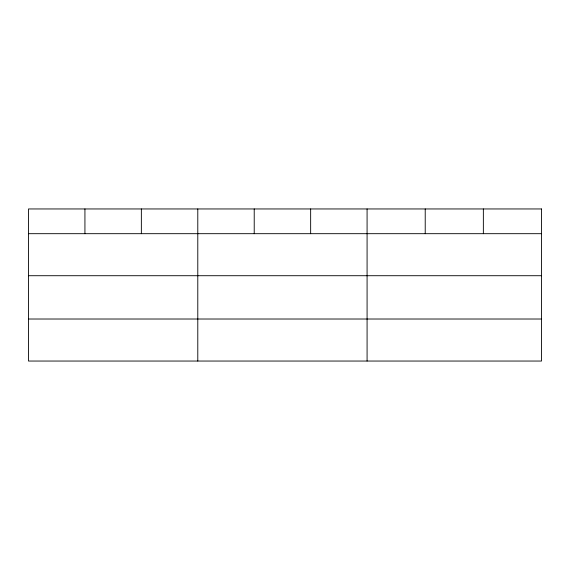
<?xml version="1.0" encoding="UTF-8"?>
<svg xmlns="http://www.w3.org/2000/svg" width="570" height="570" viewBox="0 0 570 570"><rect width="100%" height="100%" fill="white"/><g stroke="black" fill="none" stroke-linecap="round" stroke-linejoin="round"><path stroke-width="0.85" d="M28.5 233.686L541.5 233.686M28.5 275.716L541.5 275.716M28.5 319.015L541.5 319.015M483.36 208.955L483.36 233.686M425.22 208.955L425.22 233.686M367.08 208.955L367.08 361.045M310.65 208.955L310.65 233.686M254.22 208.955L254.22 233.686M197.79 208.955L197.79 361.045M141.36 208.955L141.36 233.686M84.93 208.955L84.93 233.686M541.5 208.955L28.5 208.955L28.5 361.045L541.5 361.045L541.5 208.955"/></g></svg>
